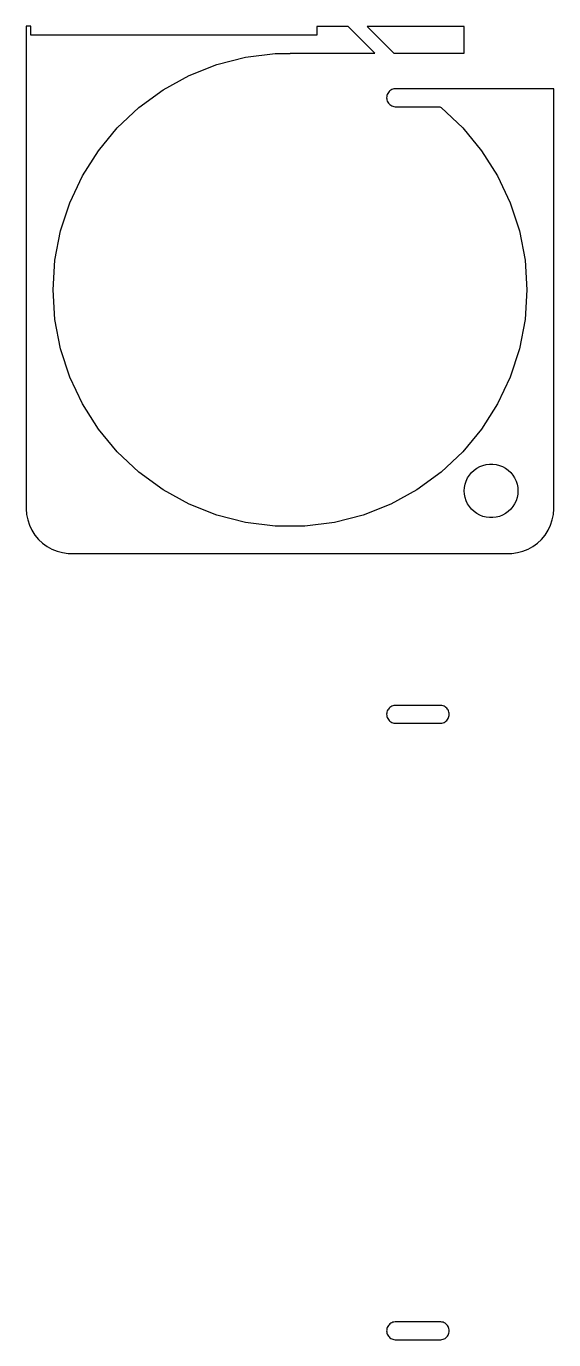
# Model space of a CAD drawing. Header units: metres. Extents: x -30 to 30, y 21 to 168.
import ezdxf

# ---------------------------------------------------------------- set-up
doc = ezdxf.new("R2010")
doc.units = ezdxf.units.M

msp = doc.modelspace()

# ---------------------------------------------------------------- linework, layer by layer
for p, q in [((-29, 167.5), (-29.5, 167.5)), ((-29.5, 167.5), (-29.5, 113.5)), ((-29, 166.5), (-29, 167.5)), ((3, 166.5), (-29, 166.5)), ((6.50986, 167.49), (3, 167.49)), ((3, 167.49), (3, 166.5)), ((9.49998, 164.5), (6.50986, 167.49)), ((19.5, 167.49), (8.63118, 167.49)), ((8.63118, 167.49), (11.6213, 164.5)), ((19.5, 164.5), (19.5, 167.49)), ((-11.2831, 161.978), (-8.18895, 163.203)), ((-8.18895, 163.203), (-4.96559, 164.031)), ((-4.96559, 164.031), (-1.66394, 164.448)), ((-1.66394, 164.448), (0, 164.448)), ((0, 164.448), (0, 164.5)), ((0, 164.5), (9.49998, 164.5)), ((11.6213, 164.5), (19.5, 164.5)), ((-14.1994, 160.375), (-11.2831, 161.978)), ((-16.8917, 158.419), (-14.1994, 160.375)), ((11.1736, 160.271), (11.082, 160.185)), ((11.2752, 160.344), (11.1736, 160.271)), ((11.3852, 160.405), (11.2752, 160.344)), ((11.502, 160.451), (11.3852, 160.405)), ((11.6236, 160.482), (11.502, 160.451)), ((11.7482, 160.498), (11.6236, 160.482)), ((13.9751, 160.498), (11.7482, 160.498)), ((29.5, 160.5), (13.9715, 160.5)), ((13.9715, 160.5), (13.9751, 160.498)), ((29.5, 113.5), (29.5, 160.5)), ((10.8189, 159.625), (10.811, 159.5)), ((10.811, 159.5), (10.8189, 159.375)), ((10.8424, 159.749), (10.8189, 159.625)), ((10.8189, 159.375), (10.8424, 159.251)), ((10.8812, 159.868), (10.8424, 159.749)), ((10.8424, 159.251), (10.8812, 159.132)), ((10.9347, 159.982), (10.8812, 159.868)), ((10.8812, 159.132), (10.9347, 159.018)), ((11.002, 160.088), (10.9347, 159.982)), ((10.9347, 159.018), (11.002, 158.912)), ((11.082, 160.185), (11.002, 160.088)), ((11.002, 158.912), (11.082, 158.815)), ((11.082, 158.815), (11.1736, 158.729)), ((-19.3177, 156.14), (-16.8917, 158.419)), ((11.1736, 158.729), (11.2752, 158.656)), ((11.2752, 158.656), (11.3852, 158.595)), ((11.3852, 158.595), (11.502, 158.549)), ((11.502, 158.549), (11.6236, 158.518)), ((11.6236, 158.518), (11.7482, 158.502)), ((11.7482, 158.502), (16.777, 158.502)), ((16.777, 158.502), (16.8917, 158.419)), ((16.8917, 158.419), (19.3177, 156.14)), ((-21.4389, 153.576), (-19.3177, 156.14)), ((19.3177, 156.14), (21.4389, 153.576)), ((-23.2221, 150.766), (-21.4389, 153.576)), ((21.4389, 153.576), (23.2221, 150.766)), ((-24.6391, 147.755), (-23.2221, 150.766)), ((23.2221, 150.766), (24.6391, 147.755)), ((-25.6674, 144.59), (-24.6391, 147.755)), ((24.6391, 147.755), (25.6674, 144.59)), ((-26.291, 141.321), (-25.6674, 144.59)), ((25.6674, 144.59), (26.291, 141.321)), ((-26.5, 138), (-26.291, 141.321)), ((26.291, 141.321), (26.5, 138)), ((-26.291, 134.679), (-26.5, 138)), ((26.5, 138), (26.291, 134.679)), ((-25.6674, 131.41), (-26.291, 134.679)), ((26.291, 134.679), (25.6674, 131.41)), ((-24.6391, 128.245), (-25.6674, 131.41)), ((25.6674, 131.41), (24.6391, 128.245)), ((-23.2221, 125.234), (-24.6391, 128.245)), ((24.6391, 128.245), (23.2221, 125.234)), ((-21.4389, 122.424), (-23.2221, 125.234)), ((23.2221, 125.234), (21.4389, 122.424)), ((-19.3177, 119.86), (-21.4389, 122.424)), ((21.4389, 122.424), (19.3177, 119.86)), ((-16.8917, 117.581), (-19.3177, 119.86)), ((19.3177, 119.86), (16.8917, 117.581)), ((20.3131, 117.554), (20.5877, 117.812)), ((20.5877, 117.812), (20.8925, 118.033)), ((20.8925, 118.033), (21.2227, 118.214)), ((21.2227, 118.214), (21.5729, 118.353)), ((21.5729, 118.353), (21.9379, 118.447)), ((21.9379, 118.447), (22.3116, 118.494)), ((22.3116, 118.494), (22.6884, 118.494)), ((22.6884, 118.494), (23.0621, 118.447)), ((23.0621, 118.447), (23.427, 118.353)), ((23.427, 118.353), (23.7773, 118.214)), ((23.7773, 118.214), (24.1075, 118.033)), ((24.1075, 118.033), (24.4123, 117.812)), ((24.4123, 117.812), (24.6869, 117.554)), ((-14.1994, 115.625), (-16.8917, 117.581)), ((16.8917, 117.581), (14.1994, 115.625)), ((19.5237, 115.876), (19.5942, 116.246)), ((19.5942, 116.246), (19.7107, 116.604)), ((19.7107, 116.604), (19.8711, 116.945)), ((19.8711, 116.945), (20.0729, 117.263)), ((20.0729, 117.263), (20.3131, 117.554)), ((24.6869, 117.554), (24.927, 117.263)), ((24.927, 117.263), (25.1289, 116.945)), ((25.1289, 116.945), (25.2893, 116.604)), ((25.2893, 116.604), (25.4057, 116.246)), ((25.4057, 116.246), (25.4763, 115.876)), ((-11.2831, 114.022), (-14.1994, 115.625)), ((14.1994, 115.625), (11.2831, 114.022)), ((19.5, 115.5), (19.5237, 115.876)), ((19.5237, 115.124), (19.5, 115.5)), ((19.5942, 114.754), (19.5237, 115.124)), ((19.7107, 114.396), (19.5942, 114.754)), ((25.4057, 114.754), (25.2893, 114.396)), ((25.4763, 115.124), (25.4057, 114.754)), ((25.4763, 115.876), (25.5, 115.5)), ((25.5, 115.5), (25.4763, 115.124)), ((-29.5, 113.5), (-29.4606, 112.873)), ((-8.18895, 112.797), (-11.2831, 114.022)), ((11.2831, 114.022), (8.18895, 112.797)), ((19.8711, 114.055), (19.7107, 114.396)), ((20.0729, 113.737), (19.8711, 114.055)), ((20.3131, 113.446), (20.0729, 113.737)), ((20.5877, 113.188), (20.3131, 113.446)), ((24.6869, 113.446), (24.4123, 113.188)), ((24.927, 113.737), (24.6869, 113.446)), ((25.1289, 114.055), (24.927, 113.737)), ((25.2893, 114.396), (25.1289, 114.055)), ((29.4606, 112.873), (29.5, 113.5)), ((-29.4606, 112.873), (-29.3429, 112.257)), ((-29.3429, 112.257), (-29.1489, 111.659)), ((-4.96559, 111.969), (-8.18895, 112.797)), ((-1.66394, 111.552), (-4.96559, 111.969)), ((4.96559, 111.969), (1.66394, 111.552)), ((8.18895, 112.797), (4.96559, 111.969)), ((20.8925, 112.967), (20.5877, 113.188)), ((21.2227, 112.786), (20.8925, 112.967)), ((21.5729, 112.647), (21.2227, 112.786)), ((21.9379, 112.553), (21.5729, 112.647)), ((22.3116, 112.506), (21.9379, 112.553)), ((22.6884, 112.506), (22.3116, 112.506)), ((23.0621, 112.553), (22.6884, 112.506)), ((23.427, 112.647), (23.0621, 112.553)), ((23.7773, 112.786), (23.427, 112.647)), ((24.1075, 112.967), (23.7773, 112.786)), ((24.4123, 113.188), (24.1075, 112.967)), ((29.1489, 111.659), (29.3429, 112.257)), ((29.3429, 112.257), (29.4606, 112.873)), ((-29.1489, 111.659), (-28.8815, 111.091)), ((-28.8815, 111.091), (-28.5451, 110.561)), ((-28.5451, 110.561), (-28.1448, 110.077)), ((1.66394, 111.552), (-1.66394, 111.552)), ((28.1448, 110.077), (28.5451, 110.561)), ((28.5451, 110.561), (28.8815, 111.091)), ((28.8815, 111.091), (29.1489, 111.659)), ((-28.1448, 110.077), (-27.6871, 109.647)), ((-27.6871, 109.647), (-27.1791, 109.278)), ((-27.1791, 109.278), (-26.6289, 108.976)), ((-26.6289, 108.976), (-26.0451, 108.745)), ((26.0451, 108.745), (26.6289, 108.976)), ((26.6289, 108.976), (27.1791, 109.278)), ((27.1791, 109.278), (27.6871, 109.647)), ((27.6871, 109.647), (28.1448, 110.077)), ((-26.0451, 108.745), (-25.4369, 108.589)), ((-25.4369, 108.589), (-24.8139, 108.51)), ((-24.8139, 108.51), (24.8139, 108.51)), ((24.8139, 108.51), (25.4369, 108.589)), ((25.4369, 108.589), (26.0451, 108.745)), ((11.082, 91.1845), (11.002, 91.0878)), ((11.1736, 91.2705), (11.082, 91.1845)), ((11.2752, 91.3443), (11.1736, 91.2705)), ((11.3852, 91.4048), (11.2752, 91.3443)), ((11.502, 91.451), (11.3852, 91.4048)), ((11.6236, 91.4823), (11.502, 91.451)), ((11.7482, 91.498), (11.6236, 91.4823)), ((16.8738, 91.498), (11.7482, 91.498)), ((16.9984, 91.4823), (16.8738, 91.498)), ((17.12, 91.451), (16.9984, 91.4823)), ((17.2368, 91.4048), (17.12, 91.451)), ((17.3468, 91.3443), (17.2368, 91.4048)), ((17.4484, 91.2705), (17.3468, 91.3443)), ((17.54, 91.1845), (17.4484, 91.2705)), ((17.62, 91.0878), (17.54, 91.1845)), ((10.8189, 90.6253), (10.811, 90.5)), ((10.811, 90.5), (10.8189, 90.3747)), ((10.8424, 90.7487), (10.8189, 90.6253)), ((10.8189, 90.3747), (10.8424, 90.2513)), ((10.8812, 90.8681), (10.8424, 90.7487)), ((10.8424, 90.2513), (10.8812, 90.1319)), ((10.9347, 90.9818), (10.8812, 90.8681)), ((10.8812, 90.1319), (10.9347, 90.0182)), ((11.002, 91.0878), (10.9347, 90.9818)), ((10.9347, 90.0182), (11.002, 89.9122)), ((11.002, 89.9122), (11.082, 89.8154)), ((11.082, 89.8154), (11.1736, 89.7295)), ((11.1736, 89.7295), (11.2752, 89.6557)), ((17.3468, 89.6557), (17.4484, 89.7295)), ((17.4484, 89.7295), (17.54, 89.8154)), ((17.54, 89.8154), (17.62, 89.9122)), ((17.6873, 90.9818), (17.62, 91.0878)), ((17.62, 89.9122), (17.6873, 90.0182)), ((17.7408, 90.8681), (17.6873, 90.9818)), ((17.6873, 90.0182), (17.7408, 90.1319)), ((17.7796, 90.7487), (17.7408, 90.8681)), ((17.7408, 90.1319), (17.7796, 90.2513)), ((17.8031, 90.6253), (17.7796, 90.7487)), ((17.7796, 90.2513), (17.8031, 90.3747)), ((17.811, 90.5), (17.8031, 90.6253)), ((17.8031, 90.3747), (17.811, 90.5)), ((11.2752, 89.6557), (11.3852, 89.5952)), ((11.3852, 89.5952), (11.502, 89.5489)), ((11.502, 89.5489), (11.6236, 89.5177)), ((11.6236, 89.5177), (11.7482, 89.502)), ((11.7482, 89.502), (16.8738, 89.502)), ((16.8738, 89.502), (16.9984, 89.5177)), ((16.9984, 89.5177), (17.12, 89.5489)), ((17.12, 89.5489), (17.2368, 89.5952)), ((17.2368, 89.5952), (17.3468, 89.6557)), ((11.002, 22.0878), (10.9347, 21.9818)), ((11.082, 22.1845), (11.002, 22.0878)), ((11.1736, 22.2705), (11.082, 22.1845)), ((11.2752, 22.3443), (11.1736, 22.2705)), ((11.3852, 22.4048), (11.2752, 22.3443)), ((11.502, 22.451), (11.3852, 22.4048)), ((11.6236, 22.4823), (11.502, 22.451)), ((11.7482, 22.498), (11.6236, 22.4823)), ((16.8738, 22.498), (11.7482, 22.498)), ((16.9984, 22.4823), (16.8738, 22.498)), ((17.12, 22.451), (16.9984, 22.4823)), ((17.2368, 22.4048), (17.12, 22.451)), ((17.3468, 22.3443), (17.2368, 22.4048)), ((17.4484, 22.2705), (17.3468, 22.3443)), ((17.54, 22.1845), (17.4484, 22.2705)), ((17.62, 22.0878), (17.54, 22.1845)), ((17.6873, 21.9818), (17.62, 22.0878)), ((10.8189, 21.6253), (10.811, 21.5)), ((10.811, 21.5), (10.8189, 21.3747)), ((10.8424, 21.7487), (10.8189, 21.6253)), ((10.8189, 21.3747), (10.8424, 21.2513)), ((10.8812, 21.8681), (10.8424, 21.7487)), ((10.8424, 21.2513), (10.8812, 21.1319)), ((10.9347, 21.9818), (10.8812, 21.8681)), ((10.8812, 21.1319), (10.9347, 21.0182)), ((10.9347, 21.0182), (11.002, 20.9122)), ((11.002, 20.9122), (11.082, 20.8154)), ((11.082, 20.8154), (11.1736, 20.7295)), ((11.1736, 20.7295), (11.2752, 20.6557)), ((11.2752, 20.6557), (11.3852, 20.5952)), ((11.3852, 20.5952), (11.502, 20.5489)), ((17.12, 20.5489), (17.2368, 20.5952)), ((17.2368, 20.5952), (17.3468, 20.6557)), ((17.3468, 20.6557), (17.4484, 20.7295)), ((17.4484, 20.7295), (17.54, 20.8154)), ((17.54, 20.8154), (17.62, 20.9122)), ((17.62, 20.9122), (17.6873, 21.0182)), ((17.7408, 21.8681), (17.6873, 21.9818)), ((17.6873, 21.0182), (17.7408, 21.1319)), ((17.7796, 21.7487), (17.7408, 21.8681)), ((17.7408, 21.1319), (17.7796, 21.2513)), ((17.8031, 21.6253), (17.7796, 21.7487)), ((17.7796, 21.2513), (17.8031, 21.3747)), ((17.811, 21.5), (17.8031, 21.6253)), ((17.8031, 21.3747), (17.811, 21.5)), ((11.502, 20.5489), (11.6236, 20.5177)), ((11.6236, 20.5177), (11.7482, 20.502)), ((11.7482, 20.502), (16.8738, 20.502)), ((16.8738, 20.502), (16.9984, 20.5177)), ((16.9984, 20.5177), (17.12, 20.5489))]:
    msp.add_line(p, q)

doc.saveas('drawing.dxf')
